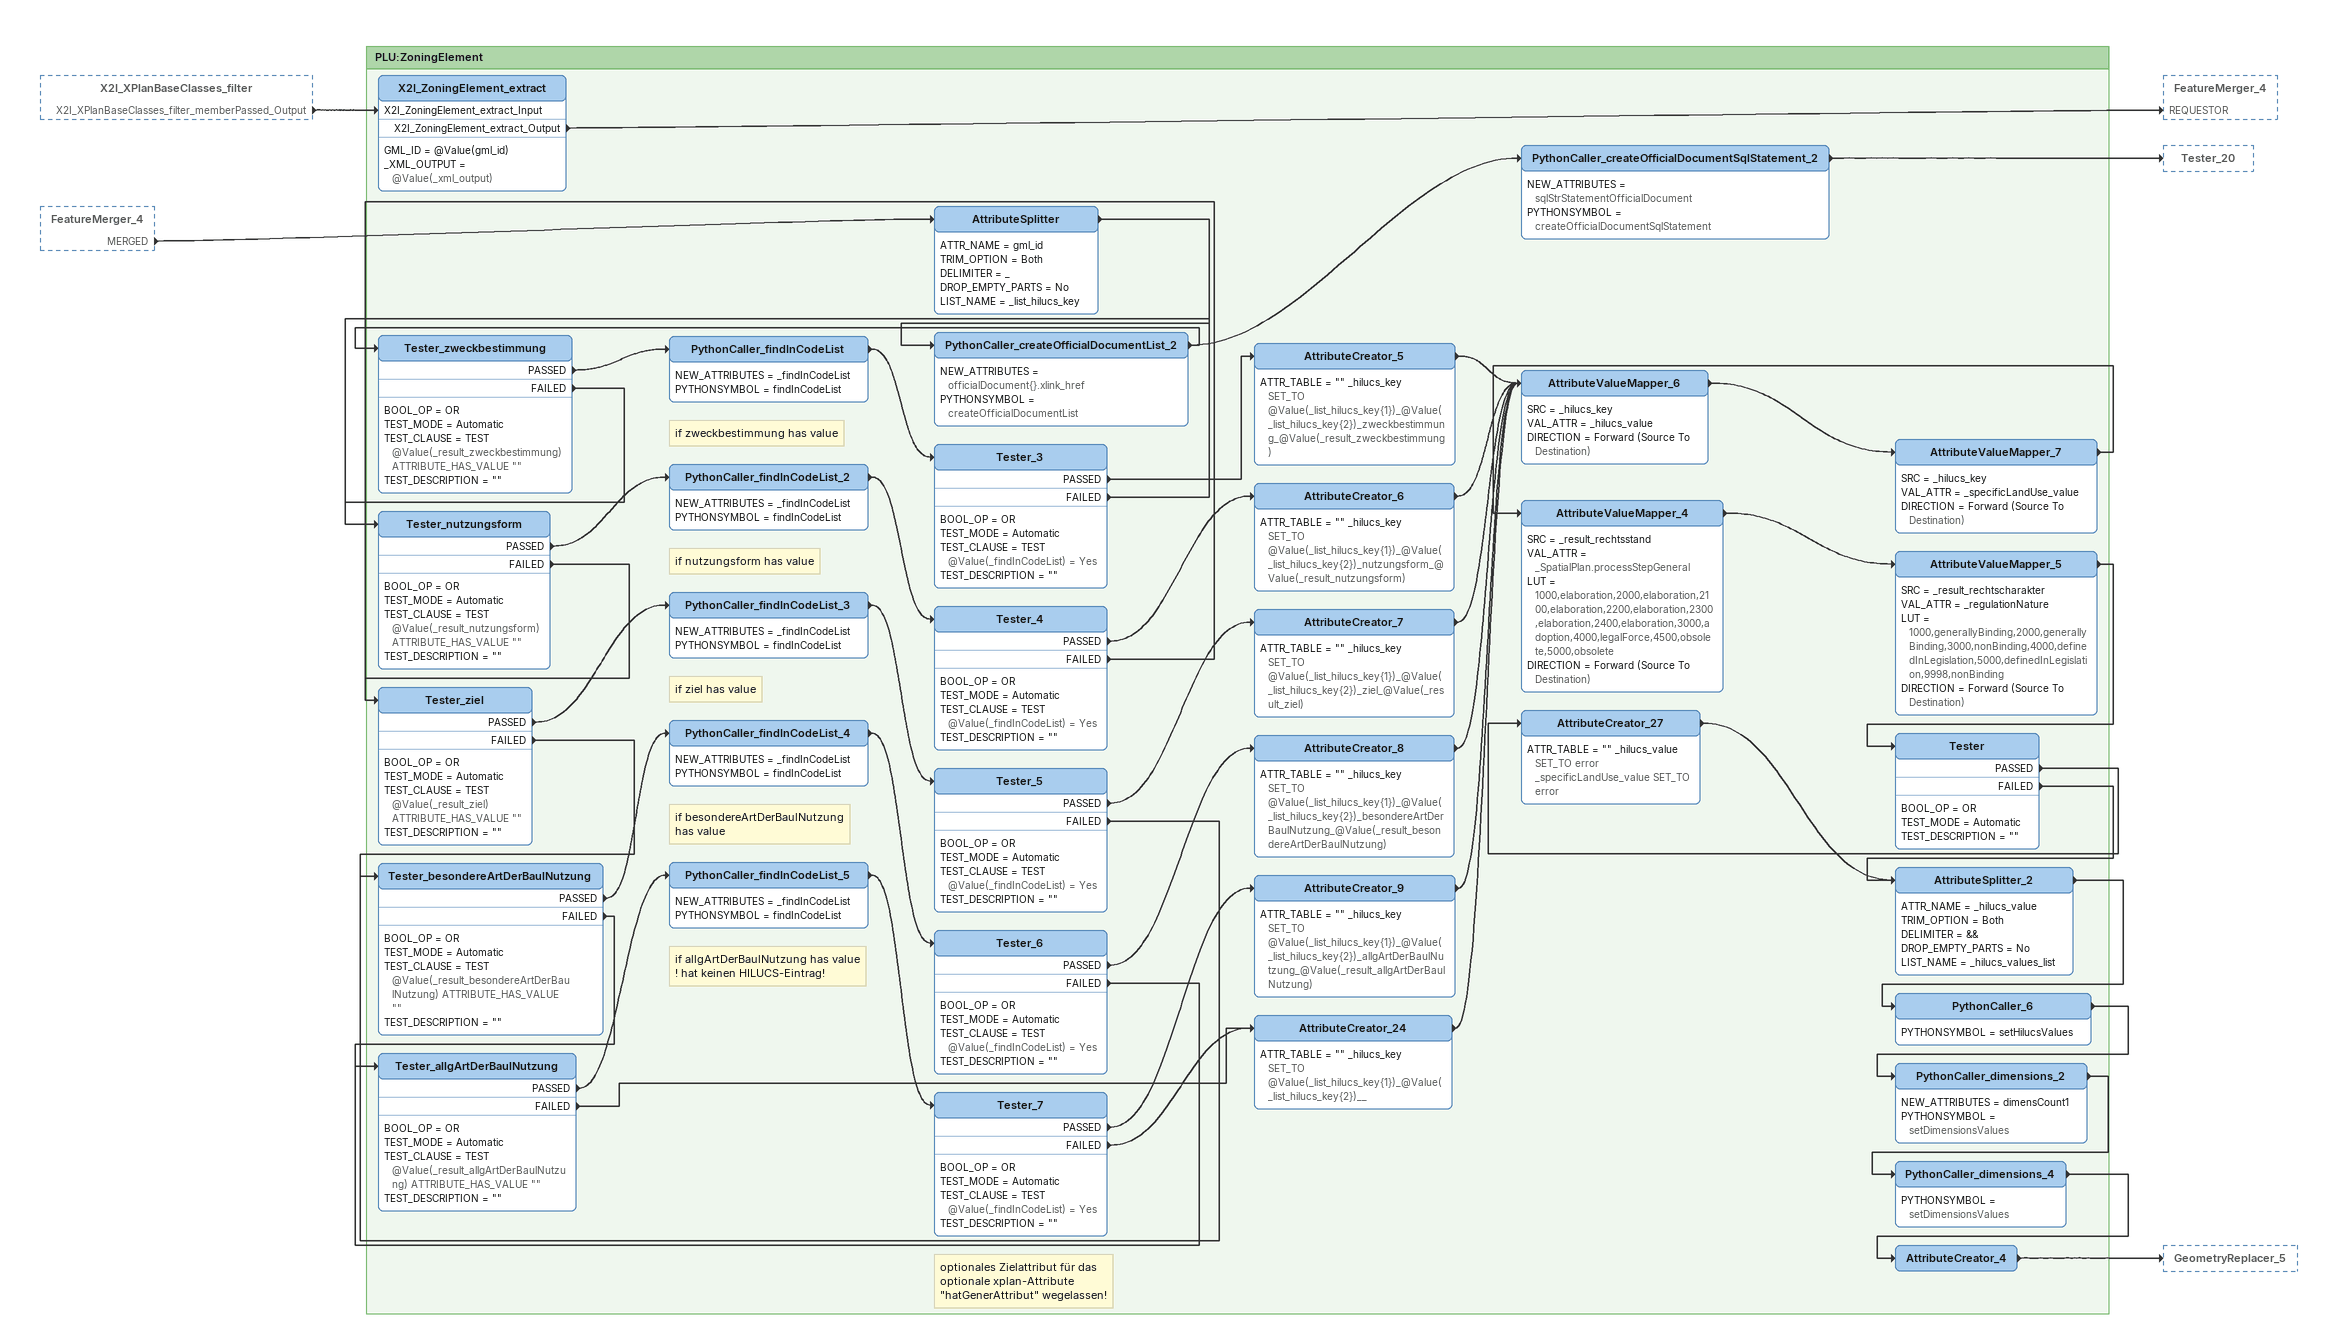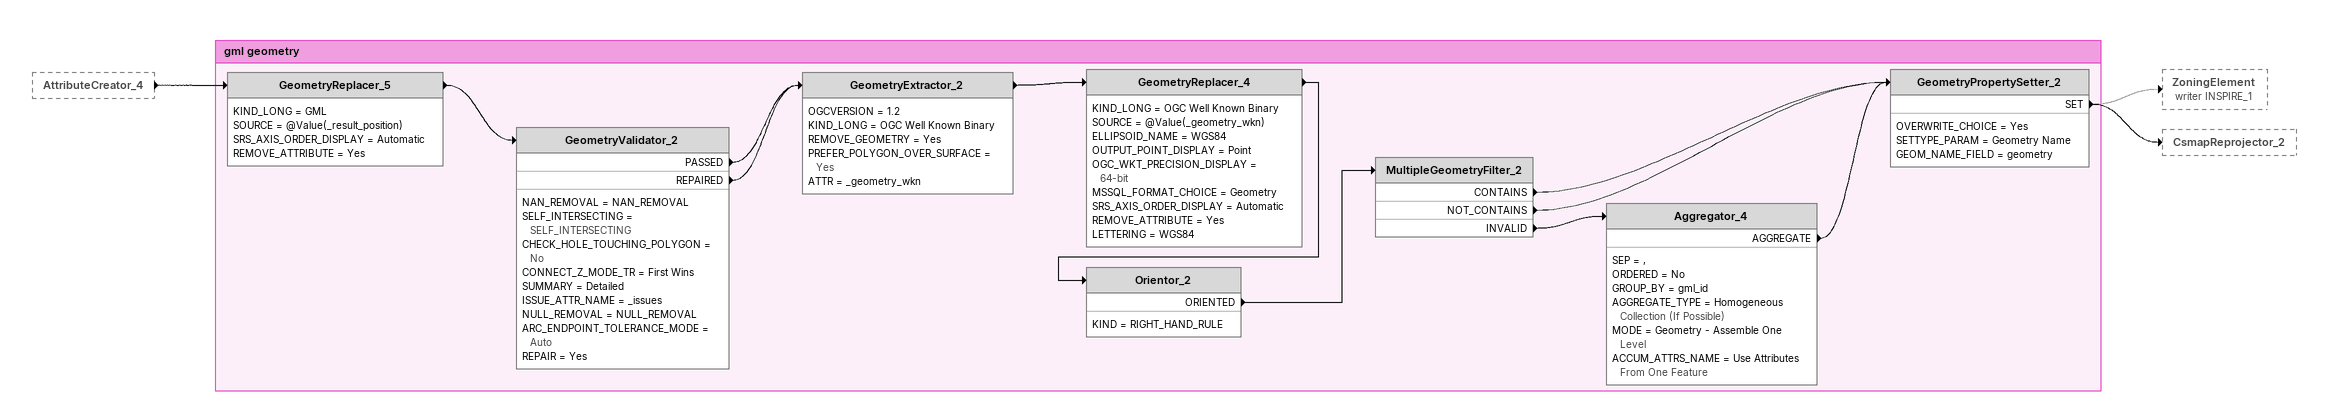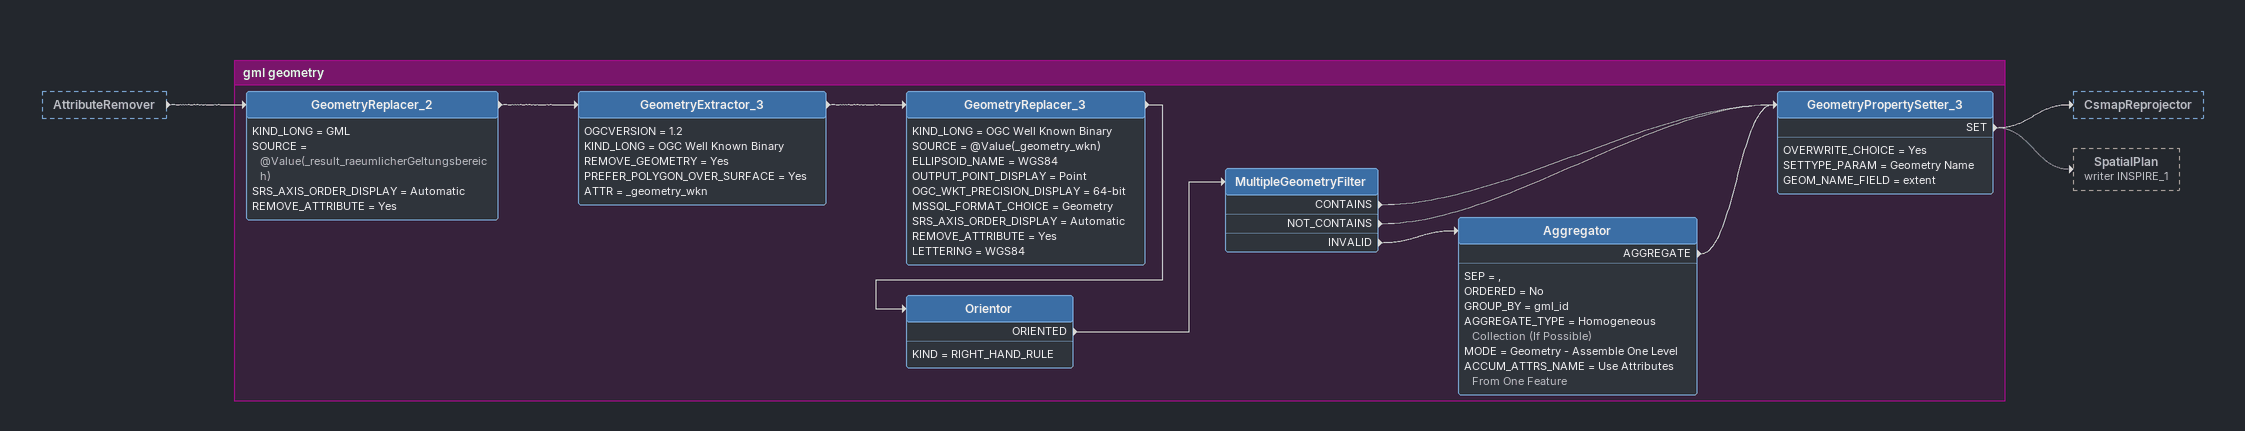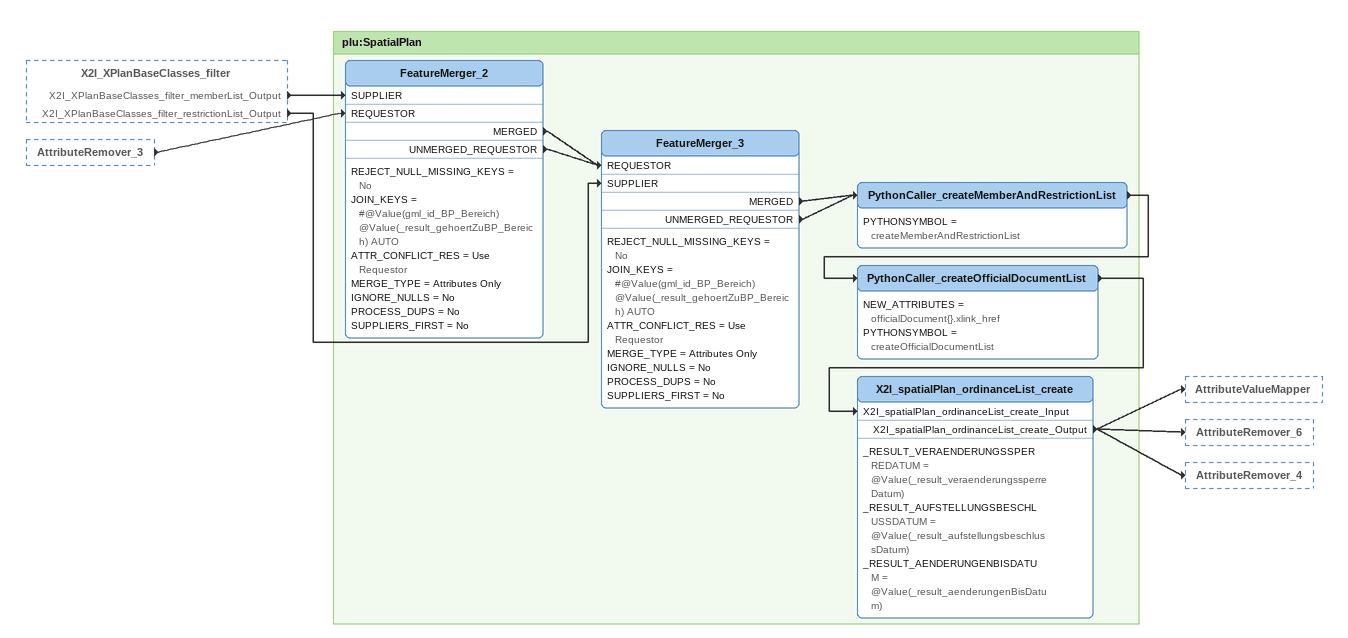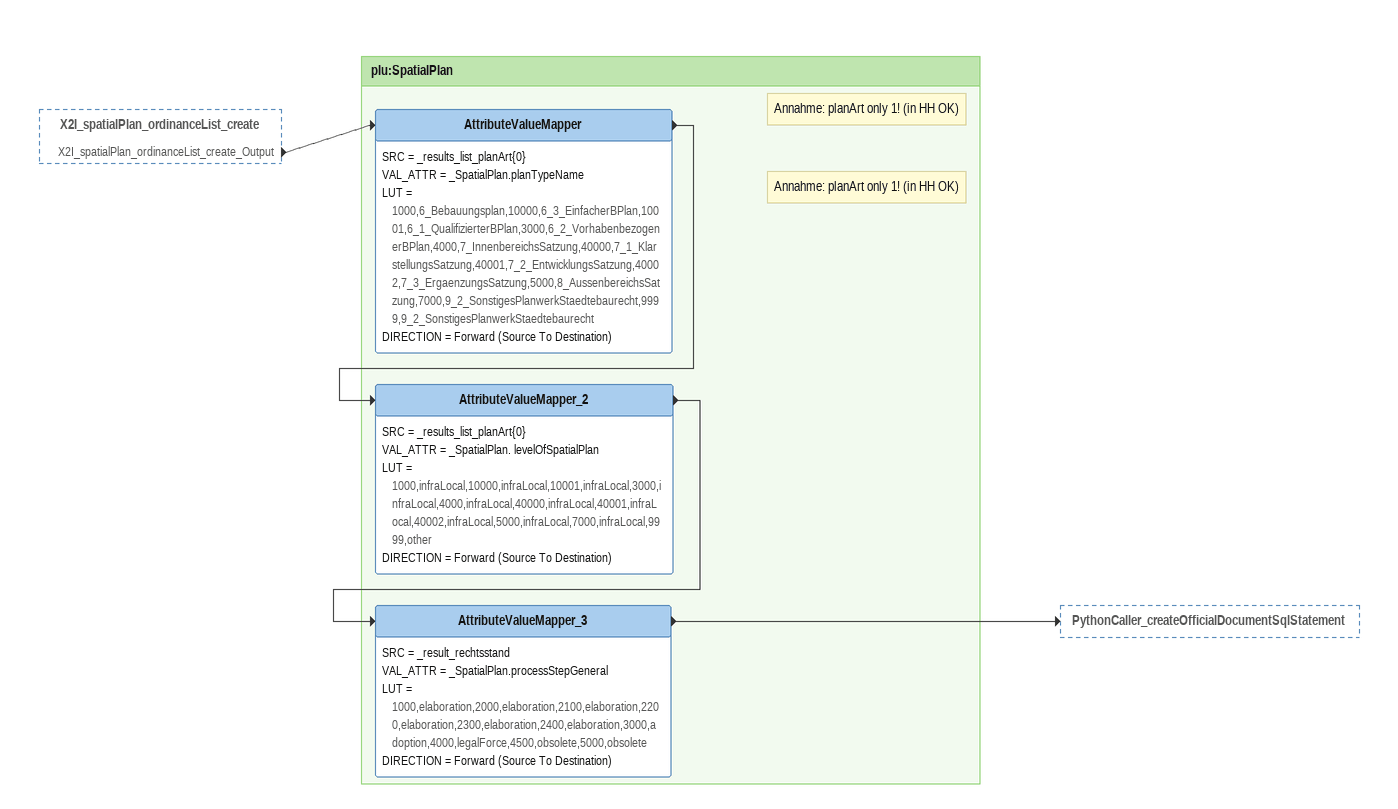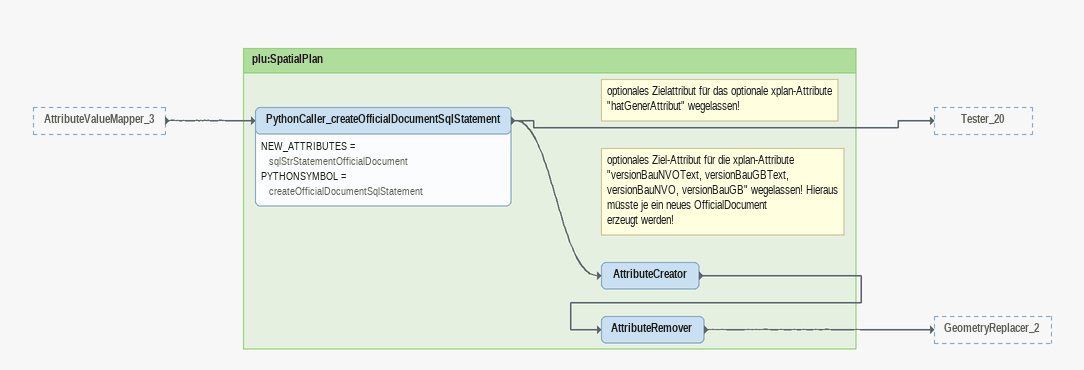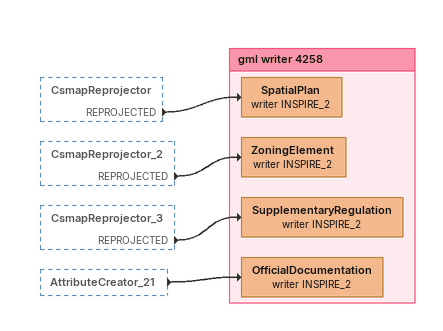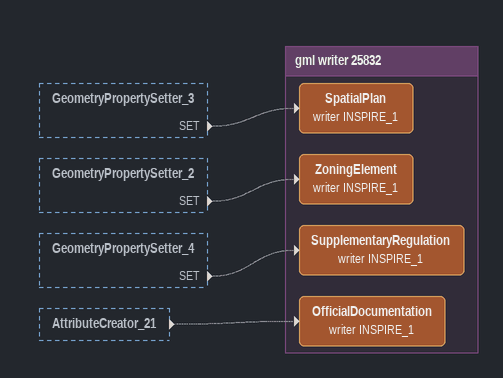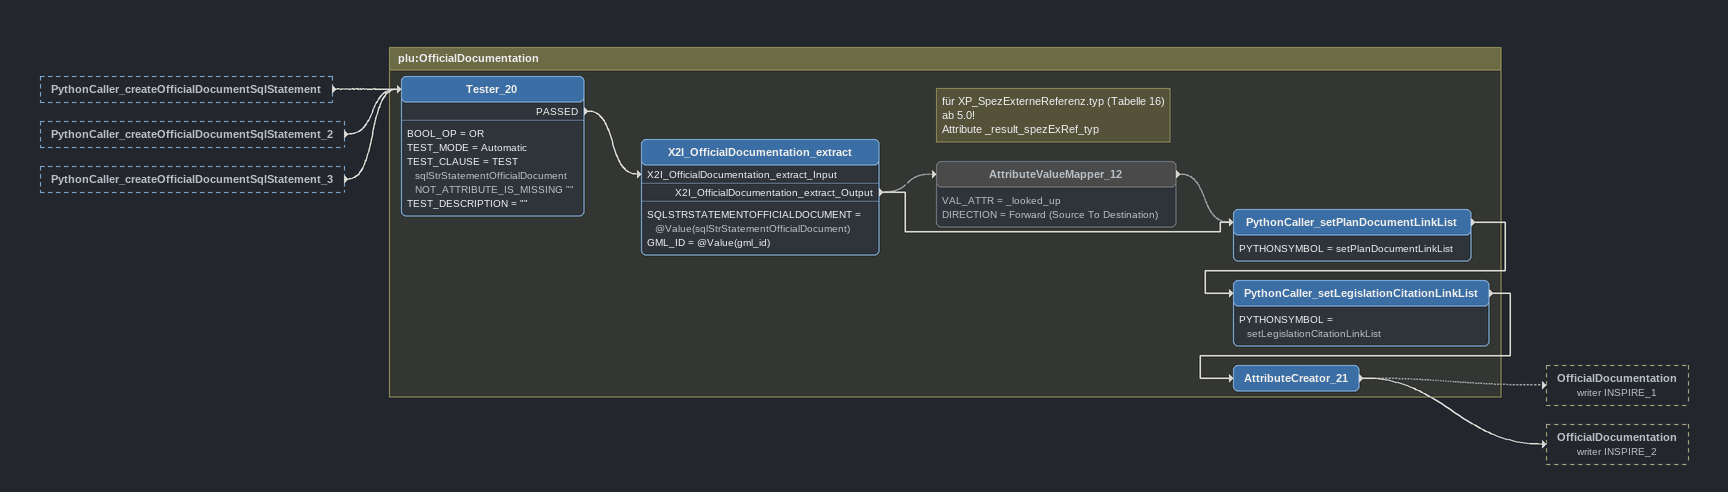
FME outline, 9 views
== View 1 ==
X2I_XPlanBaseClasses_filter [outside]
    X2I_XPlanBaseClasses_filter_memberPassed_Output -> X2I_ZoningElement_extract [X2I_ZoningElement_extract_Input]
FeatureMerger_4 [outside]
    MERGED -> AttributeSplitter

Bookmark: PLU:ZoningElement
X2I_ZoningElement_extract
    GML_ID = @Value(gml_id)
    _XML_OUTPUT = @Value(_xml_output)
    X2I_ZoningElement_extract_Output -> FeatureMerger_4 [REQUESTOR]
AttributeSplitter
    ATTR_NAME = gml_id
    TRIM_OPTION = Both
    DELIMITER = _
    DROP_EMPTY_PARTS = No
    LIST_NAME = _list_hilucs_key
    -> PythonCaller_createOfficialDocumentList_2
PythonCaller_createOfficialDocumentList_2
    NEW_ATTRIBUTES = officialDocument{}.xlink_href
    PYTHONSYMBOL = createOfficialDocumentList
    -> PythonCaller_createOfficialDocumentSqlStatement_2
    -> Tester_zweckbestimmung
PythonCaller_createOfficialDocumentSqlStatement_2
    NEW_ATTRIBUTES = sqlStrStatementOfficialDocument
    PYTHONSYMBOL = createOfficialDocumentSqlStatement
    -> Tester_20
Note: if zweckbestimmung has value
Tester_zweckbestimmung
    BOOL_OP = OR
    TEST_MODE = Automatic
    TEST_CLAUSE = TEST @Value(_result_zweckbestimmung) ATTRIBUTE_HAS_VALUE ""
    TEST_DESCRIPTION = ""
    PASSED -> PythonCaller_findInCodeList
    FAILED -> Tester_nutzungsform
PythonCaller_findInCodeList
    NEW_ATTRIBUTES = _findInCodeList
    PYTHONSYMBOL = findInCodeList
    -> Tester_3
Tester_3
    BOOL_OP = OR
    TEST_MODE = Automatic
    TEST_CLAUSE = TEST @Value(_findInCodeList) = Yes
    TEST_DESCRIPTION = ""
    PASSED -> AttributeCreator_5
    FAILED -> Tester_nutzungsform
AttributeCreator_5
    ATTR_TABLE = "" _hilucs_key SET_TO @Value(_list_hilucs_key{1})_@Value(_list_hilucs_key{2})_zweckbestimmung_@Value(_result_zweckbestimmung)
    -> AttributeValueMapper_6
Note: if nutzungsform has value
Tester_nutzungsform
    BOOL_OP = OR
    TEST_MODE = Automatic
    TEST_CLAUSE = TEST @Value(_result_nutzungsform) ATTRIBUTE_HAS_VALUE ""
    TEST_DESCRIPTION = ""
    PASSED -> PythonCaller_findInCodeList_2
    FAILED -> Tester_ziel
PythonCaller_findInCodeList_2
    NEW_ATTRIBUTES = _findInCodeList
    PYTHONSYMBOL = findInCodeList
    -> Tester_4
Tester_4
    BOOL_OP = OR
    TEST_MODE = Automatic
    TEST_CLAUSE = TEST @Value(_findInCodeList) = Yes
    TEST_DESCRIPTION = ""
    PASSED -> AttributeCreator_6
    FAILED -> Tester_ziel
AttributeCreator_6
    ATTR_TABLE = "" _hilucs_key SET_TO @Value(_list_hilucs_key{1})_@Value(_list_hilucs_key{2})_nutzungsform_@Value(_result_nutzungsform)
    -> AttributeValueMapper_6
Note: if ziel has value
Tester_ziel
    BOOL_OP = OR
    TEST_MODE = Automatic
    TEST_CLAUSE = TEST @Value(_result_ziel) ATTRIBUTE_HAS_VALUE ""
    TEST_DESCRIPTION = ""
    PASSED -> PythonCaller_findInCodeList_3
    FAILED -> Tester_besondereArtDerBaulNutzung
PythonCaller_findInCodeList_3
    NEW_ATTRIBUTES = _findInCodeList
    PYTHONSYMBOL = findInCodeList
    -> Tester_5
Tester_5
    BOOL_OP = OR
    TEST_MODE = Automatic
    TEST_CLAUSE = TEST @Value(_findInCodeList) = Yes
    TEST_DESCRIPTION = ""
    PASSED -> AttributeCreator_7
    FAILED -> Tester_besondereArtDerBaulNutzung
AttributeCreator_7
    ATTR_TABLE = "" _hilucs_key SET_TO @Value(_list_hilucs_key{1})_@Value(_list_hilucs_key{2})_ziel_@Value(_result_ziel)
    -> AttributeValueMapper_6
Note: if besondereArtDerBaulNutzung has value
Tester_besondereArtDerBaulNutzung
    BOOL_OP = OR
    TEST_MODE = Automatic
    TEST_CLAUSE = TEST @Value(_result_besondereArtDerBaulNutzung) ATTRIBUTE_HAS_VALUE ""
    TEST_DESCRIPTION = ""
    PASSED -> PythonCaller_findInCodeList_4
    FAILED -> Tester_allgArtDerBaulNutzung
PythonCaller_findInCodeList_4
    NEW_ATTRIBUTES = _findInCodeList
    PYTHONSYMBOL = findInCodeList
    -> Tester_6
Tester_6
    BOOL_OP = OR
    TEST_MODE = Automatic
    TEST_CLAUSE = TEST @Value(_findInCodeList) = Yes
    TEST_DESCRIPTION = ""
    PASSED -> AttributeCreator_8
    FAILED -> Tester_allgArtDerBaulNutzung
AttributeCreator_8
    ATTR_TABLE = "" _hilucs_key SET_TO @Value(_list_hilucs_key{1})_@Value(_list_hilucs_key{2})_besondereArtDerBaulNutzung_@Value(_result_besondereArtDerBaulNutzung)
    -> AttributeValueMapper_6
Note: if allgArtDerBaulNutzung has value / ! hat keinen HILUCS-Eintrag!
Tester_allgArtDerBaulNutzung
    BOOL_OP = OR
    TEST_MODE = Automatic
    TEST_CLAUSE = TEST @Value(_result_allgArtDerBaulNutzung) ATTRIBUTE_HAS_VALUE ""
    TEST_DESCRIPTION = ""
    PASSED -> PythonCaller_findInCodeList_5
    FAILED -> AttributeCreator_24
PythonCaller_findInCodeList_5
    NEW_ATTRIBUTES = _findInCodeList
    PYTHONSYMBOL = findInCodeList
    -> Tester_7
Tester_7
    BOOL_OP = OR
    TEST_MODE = Automatic
    TEST_CLAUSE = TEST @Value(_findInCodeList) = Yes
    TEST_DESCRIPTION = ""
    PASSED -> AttributeCreator_9
    FAILED -> AttributeCreator_24
AttributeCreator_9
    ATTR_TABLE = "" _hilucs_key SET_TO @Value(_list_hilucs_key{1})_@Value(_list_hilucs_key{2})_allgArtDerBaulNutzung_@Value(_result_allgArtDerBaulNutzung)
    -> AttributeValueMapper_6
AttributeCreator_24
    ATTR_TABLE = "" _hilucs_key SET_TO @Value(_list_hilucs_key{1})_@Value(_list_hilucs_key{2})__
    -> AttributeValueMapper_6
AttributeValueMapper_6
    SRC = _hilucs_key
    VAL_ATTR = _hilucs_value
    DIRECTION = Forward (Source To Destination)
    -> AttributeValueMapper_7
AttributeValueMapper_7
    SRC = _hilucs_key
    VAL_ATTR = _specificLandUse_value
    DIRECTION = Forward (Source To Destination)
    -> AttributeValueMapper_4
AttributeValueMapper_4
    SRC = _result_rechtsstand
    VAL_ATTR = _SpatialPlan.processStepGeneral
    LUT = 1000,elaboration,2000,elaboration,2100,elaboration,2200,elaboration,2300,elaboration,2400,elaboration,3000,adoption,4000,legalForce,4500,obsolete,5000,obsolete
    DIRECTION = Forward (Source To Destination)
    -> AttributeValueMapper_5
AttributeValueMapper_5
    SRC = _result_rechtscharakter
    VAL_ATTR = _regulationNature
    LUT = 1000,generallyBinding,2000,generallyBinding,3000,nonBinding,4000,definedInLegislation,5000,definedInLegislation,9998,nonBinding
    DIRECTION = Forward (Source To Destination)
    -> Tester
Tester
    BOOL_OP = OR
    TEST_MODE = Automatic
    TEST_DESCRIPTION = ""
    PASSED -> AttributeCreator_27
    FAILED -> AttributeSplitter_2
AttributeCreator_27
    ATTR_TABLE = "" _hilucs_value SET_TO error  _specificLandUse_value SET_TO error
    -> AttributeSplitter_2
AttributeSplitter_2
    ATTR_NAME = _hilucs_value
    TRIM_OPTION = Both
    DELIMITER = &&
    DROP_EMPTY_PARTS = No
    LIST_NAME = _hilucs_values_list
    -> PythonCaller_6
PythonCaller_6
    PYTHONSYMBOL = setHilucsValues
    -> PythonCaller_dimensions_2
PythonCaller_dimensions_2
    NEW_ATTRIBUTES = dimensCount1
    PYTHONSYMBOL = setDimensionsValues
    -> PythonCaller_dimensions_4
PythonCaller_dimensions_4
    PYTHONSYMBOL = setDimensionsValues
    -> AttributeCreator_4
Note: optionales Zielattribut für das optionale xplan-Attribute "hatGenerAttribut" wegelassen!
AttributeCreator_4
    -> GeometryReplacer_5

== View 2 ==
AttributeCreator_4 [outside]
    -> GeometryReplacer_5

Bookmark: gml geometry
GeometryReplacer_5
    KIND_LONG = GML
    SOURCE = @Value(_result_position)
    SRS_AXIS_ORDER_DISPLAY = Automatic
    REMOVE_ATTRIBUTE = Yes
    -> GeometryValidator_2
GeometryValidator_2
    NAN_REMOVAL = NAN_REMOVAL
    SELF_INTERSECTING = SELF_INTERSECTING
    CHECK_HOLE_TOUCHING_POLYGON = No
    CONNECT_Z_MODE_TR = First Wins
    SUMMARY = Detailed
    ISSUE_ATTR_NAME = _issues
    NULL_REMOVAL = NULL_REMOVAL
    ARC_ENDPOINT_TOLERANCE_MODE = Auto
    REPAIR = Yes
    PASSED -> GeometryExtractor_2
    REPAIRED -> GeometryExtractor_2
GeometryExtractor_2
    OGCVERSION = 1.2
    KIND_LONG = OGC Well Known Binary
    REMOVE_GEOMETRY = Yes
    PREFER_POLYGON_OVER_SURFACE = Yes
    ATTR = _geometry_wkn
    -> GeometryReplacer_4
GeometryReplacer_4
    KIND_LONG = OGC Well Known Binary
    SOURCE = @Value(_geometry_wkn)
    ELLIPSOID_NAME = WGS84
    OUTPUT_POINT_DISPLAY = Point
    OGC_WKT_PRECISION_DISPLAY = 64-bit
    MSSQL_FORMAT_CHOICE = Geometry
    SRS_AXIS_ORDER_DISPLAY = Automatic
    REMOVE_ATTRIBUTE = Yes
    LETTERING = WGS84
    -> Orientor_2
Orientor_2
    KIND = RIGHT_HAND_RULE
    ORIENTED -> MultipleGeometryFilter_2
MultipleGeometryFilter_2
    CONTAINS -> GeometryPropertySetter_2
    NOT_CONTAINS -> GeometryPropertySetter_2
    INVALID -> Aggregator_4
Aggregator_4
    SEP = ,
    ORDERED = No
    GROUP_BY = gml_id
    AGGREGATE_TYPE = Homogeneous Collection (If Possible)
    MODE = Geometry - Assemble One Level
    ACCUM_ATTRS_NAME = Use Attributes From One Feature
    AGGREGATE -> GeometryPropertySetter_2
GeometryPropertySetter_2
    OVERWRITE_CHOICE = Yes
    SETTYPE_PARAM = Geometry Name
    GEOM_NAME_FIELD = geometry
    SET -> ZoningElement (writer INSPIRE_1) [off]
    SET -> CsmapReprojector_2

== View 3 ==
AttributeRemover [outside]
    -> GeometryReplacer_2

Bookmark: gml geometry
GeometryReplacer_2
    KIND_LONG = GML
    SOURCE = @Value(_result_raeumlicherGeltungsbereich)
    SRS_AXIS_ORDER_DISPLAY = Automatic
    REMOVE_ATTRIBUTE = Yes
    -> GeometryExtractor_3
GeometryExtractor_3
    OGCVERSION = 1.2
    KIND_LONG = OGC Well Known Binary
    REMOVE_GEOMETRY = Yes
    PREFER_POLYGON_OVER_SURFACE = Yes
    ATTR = _geometry_wkn
    -> GeometryReplacer_3
GeometryReplacer_3
    KIND_LONG = OGC Well Known Binary
    SOURCE = @Value(_geometry_wkn)
    ELLIPSOID_NAME = WGS84
    OUTPUT_POINT_DISPLAY = Point
    OGC_WKT_PRECISION_DISPLAY = 64-bit
    MSSQL_FORMAT_CHOICE = Geometry
    SRS_AXIS_ORDER_DISPLAY = Automatic
    REMOVE_ATTRIBUTE = Yes
    LETTERING = WGS84
    -> Orientor
Orientor
    KIND = RIGHT_HAND_RULE
    ORIENTED -> MultipleGeometryFilter
MultipleGeometryFilter
    CONTAINS -> GeometryPropertySetter_3
    NOT_CONTAINS -> GeometryPropertySetter_3
    INVALID -> Aggregator
Aggregator
    SEP = ,
    ORDERED = No
    GROUP_BY = gml_id
    AGGREGATE_TYPE = Homogeneous Collection (If Possible)
    MODE = Geometry - Assemble One Level
    ACCUM_ATTRS_NAME = Use Attributes From One Feature
    AGGREGATE -> GeometryPropertySetter_3
GeometryPropertySetter_3
    OVERWRITE_CHOICE = Yes
    SETTYPE_PARAM = Geometry Name
    GEOM_NAME_FIELD = extent
    SET -> CsmapReprojector
    SET -> SpatialPlan (writer INSPIRE_1) [off]

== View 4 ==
X2I_XPlanBaseClasses_filter [outside]
    X2I_XPlanBaseClasses_filter_memberList_Output -> FeatureMerger_2 [SUPPLIER]
    X2I_XPlanBaseClasses_filter_restrictionList_Output -> FeatureMerger_3 [SUPPLIER]
AttributeRemover_3 [outside]
    -> FeatureMerger_2 [REQUESTOR]

Bookmark: plu:SpatialPlan
FeatureMerger_2
    REJECT_NULL_MISSING_KEYS = No
    JOIN_KEYS = #@Value(gml_id_BP_Bereich) @Value(_result_gehoertZuBP_Bereich) AUTO
    ATTR_CONFLICT_RES = Use Requestor
    MERGE_TYPE = Attributes Only
    IGNORE_NULLS = No
    PROCESS_DUPS = No
    SUPPLIERS_FIRST = No
    MERGED -> FeatureMerger_3 [REQUESTOR]
    UNMERGED_REQUESTOR -> FeatureMerger_3 [REQUESTOR]
FeatureMerger_3
    REJECT_NULL_MISSING_KEYS = No
    JOIN_KEYS = #@Value(gml_id_BP_Bereich) @Value(_result_gehoertZuBP_Bereich) AUTO
    ATTR_CONFLICT_RES = Use Requestor
    MERGE_TYPE = Attributes Only
    IGNORE_NULLS = No
    PROCESS_DUPS = No
    SUPPLIERS_FIRST = No
    MERGED -> PythonCaller_createMemberAndRestrictionList
    UNMERGED_REQUESTOR -> PythonCaller_createMemberAndRestrictionList
PythonCaller_createMemberAndRestrictionList
    PYTHONSYMBOL = createMemberAndRestrictionList
    -> PythonCaller_createOfficialDocumentList
PythonCaller_createOfficialDocumentList
    NEW_ATTRIBUTES = officialDocument{}.xlink_href
    PYTHONSYMBOL = createOfficialDocumentList
    -> X2I_spatialPlan_ordinanceList_create [X2I_spatialPlan_ordinanceList_create_Input]
X2I_spatialPlan_ordinanceList_create
    _RESULT_VERAENDERUNGSSPERREDATUM = @Value(_result_veraenderungssperreDatum)
    _RESULT_AUFSTELLUNGSBESCHLUSSDATUM = @Value(_result_aufstellungsbeschlussDatum)
    _RESULT_AENDERUNGENBISDATUM = @Value(_result_aenderungenBisDatum)
    X2I_spatialPlan_ordinanceList_create_Output -> AttributeValueMapper
    X2I_spatialPlan_ordinanceList_create_Output -> AttributeRemover_6
    X2I_spatialPlan_ordinanceList_create_Output -> AttributeRemover_4

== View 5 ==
X2I_spatialPlan_ordinanceList_create [outside]
    X2I_spatialPlan_ordinanceList_create_Output -> AttributeValueMapper

Bookmark: plu:SpatialPlan
Note: Annahme: planArt only 1! (in HH OK)
AttributeValueMapper
    SRC = _results_list_planArt{0}
    VAL_ATTR = _SpatialPlan.planTypeName
    LUT = 1000,6_Bebauungsplan,10000,6_3_EinfacherBPlan,10001,6_1_QualifizierterBPlan,3000,6_2_VorhabenbezogenerBPlan,4000,7_InnenbereichsSatzung,40000,7_1_KlarstellungsSatzung,40001,7_2_EntwicklungsSatzung,40002,7_3_ErgaenzungsSatzung,5000,8_AussenbereichsSatzung,7000,9_2_SonstigesPlanwerkStaedtebaurecht,9999,9_2_SonstigesPlanwerkStaedtebaurecht
    DIRECTION = Forward (Source To Destination)
    -> AttributeValueMapper_2
Note: Annahme: planArt only 1! (in HH OK)
AttributeValueMapper_2
    SRC = _results_list_planArt{0}
    VAL_ATTR = _SpatialPlan. levelOfSpatialPlan
    LUT = 1000,infraLocal,10000,infraLocal,10001,infraLocal,3000,infraLocal,4000,infraLocal,40000,infraLocal,40001,infraLocal,40002,infraLocal,5000,infraLocal,7000,infraLocal,9999,other
    DIRECTION = Forward (Source To Destination)
    -> AttributeValueMapper_3
AttributeValueMapper_3
    SRC = _result_rechtsstand
    VAL_ATTR = _SpatialPlan.processStepGeneral
    LUT = 1000,elaboration,2000,elaboration,2100,elaboration,2200,elaboration,2300,elaboration,2400,elaboration,3000,adoption,4000,legalForce,4500,obsolete,5000,obsolete
    DIRECTION = Forward (Source To Destination)
    -> PythonCaller_createOfficialDocumentSqlStatement

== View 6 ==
AttributeValueMapper_3 [outside]
    -> PythonCaller_createOfficialDocumentSqlStatement

Bookmark: plu:SpatialPlan
PythonCaller_createOfficialDocumentSqlStatement
    NEW_ATTRIBUTES = sqlStrStatementOfficialDocument
    PYTHONSYMBOL = createOfficialDocumentSqlStatement
    -> AttributeCreator
    -> Tester_20
Note: optionales Zielattribut für das optionale xplan-Attribute "hatGenerAttribut" wegelassen!
Note: optionales Ziel-Attribut für die xplan-Attribute "versionBauNVOText, versionBauGBText, / versionBauNVO, versionBauGB" wegelassen! Hieraus müsste je ein neues OfficialDocument / erzeugt werden!
AttributeCreator
    -> AttributeRemover
AttributeRemover
    -> GeometryReplacer_2

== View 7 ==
CsmapReprojector [outside]
    REPROJECTED -> SpatialPlan (writer INSPIRE_2)
CsmapReprojector_2 [outside]
    REPROJECTED -> ZoningElement (writer INSPIRE_2)
CsmapReprojector_3 [outside]
    REPROJECTED -> SupplementaryRegulation (writer INSPIRE_2)
AttributeCreator_21 [outside]
    -> OfficialDocumentation (writer INSPIRE_2)

Bookmark: gml writer 4258
SpatialPlan (writer INSPIRE_2)
ZoningElement (writer INSPIRE_2)
OfficialDocumentation (writer INSPIRE_2)
SupplementaryRegulation (writer INSPIRE_2)

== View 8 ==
GeometryPropertySetter_3 [outside]
    SET -> SpatialPlan (writer INSPIRE_1) [off]
GeometryPropertySetter_2 [outside]
    SET -> ZoningElement (writer INSPIRE_1) [off]
GeometryPropertySetter_4 [outside]
    SET -> SupplementaryRegulation (writer INSPIRE_1) [off]
AttributeCreator_21 [outside]
    -> OfficialDocumentation (writer INSPIRE_1) [off]

Bookmark: gml writer 25832
SpatialPlan (writer INSPIRE_1)
ZoningElement (writer INSPIRE_1)
OfficialDocumentation (writer INSPIRE_1)
SupplementaryRegulation (writer INSPIRE_1)

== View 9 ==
PythonCaller_createOfficialDocumentSqlStatement [outside]
    -> Tester_20
PythonCaller_createOfficialDocumentSqlStatement_2 [outside]
    -> Tester_20
PythonCaller_createOfficialDocumentSqlStatement_3 [outside]
    -> Tester_20

Bookmark: plu:OfficialDocumentation
Tester_20
    BOOL_OP = OR
    TEST_MODE = Automatic
    TEST_CLAUSE = TEST sqlStrStatementOfficialDocument NOT_ATTRIBUTE_IS_MISSING ""
    TEST_DESCRIPTION = ""
    PASSED -> X2I_OfficialDocumentation_extract [X2I_OfficialDocumentation_extract_Input]
X2I_OfficialDocumentation_extract
    SQLSTRSTATEMENTOFFICIALDOCUMENT = @Value(sqlStrStatementOfficialDocument)
    GML_ID = @Value(gml_id)
    X2I_OfficialDocumentation_extract_Output -> AttributeValueMapper_12 [off]
    X2I_OfficialDocumentation_extract_Output -> PythonCaller_setPlanDocumentLinkList
Note: für XP_SpezExterneReferenz.typ (Tabelle 16) ab 5.0! / Attribute _result_spezExRef_typ
AttributeValueMapper_12 [off]
    VAL_ATTR = _looked_up
    DIRECTION = Forward (Source To Destination)
    -> PythonCaller_setPlanDocumentLinkList [off]
PythonCaller_setPlanDocumentLinkList
    PYTHONSYMBOL = setPlanDocumentLinkList
    -> PythonCaller_setLegislationCitationLinkList
PythonCaller_setLegislationCitationLinkList
    PYTHONSYMBOL = setLegislationCitationLinkList
    -> AttributeCreator_21
AttributeCreator_21
    -> OfficialDocumentation (writer INSPIRE_1) [off]
    -> OfficialDocumentation (writer INSPIRE_2)
